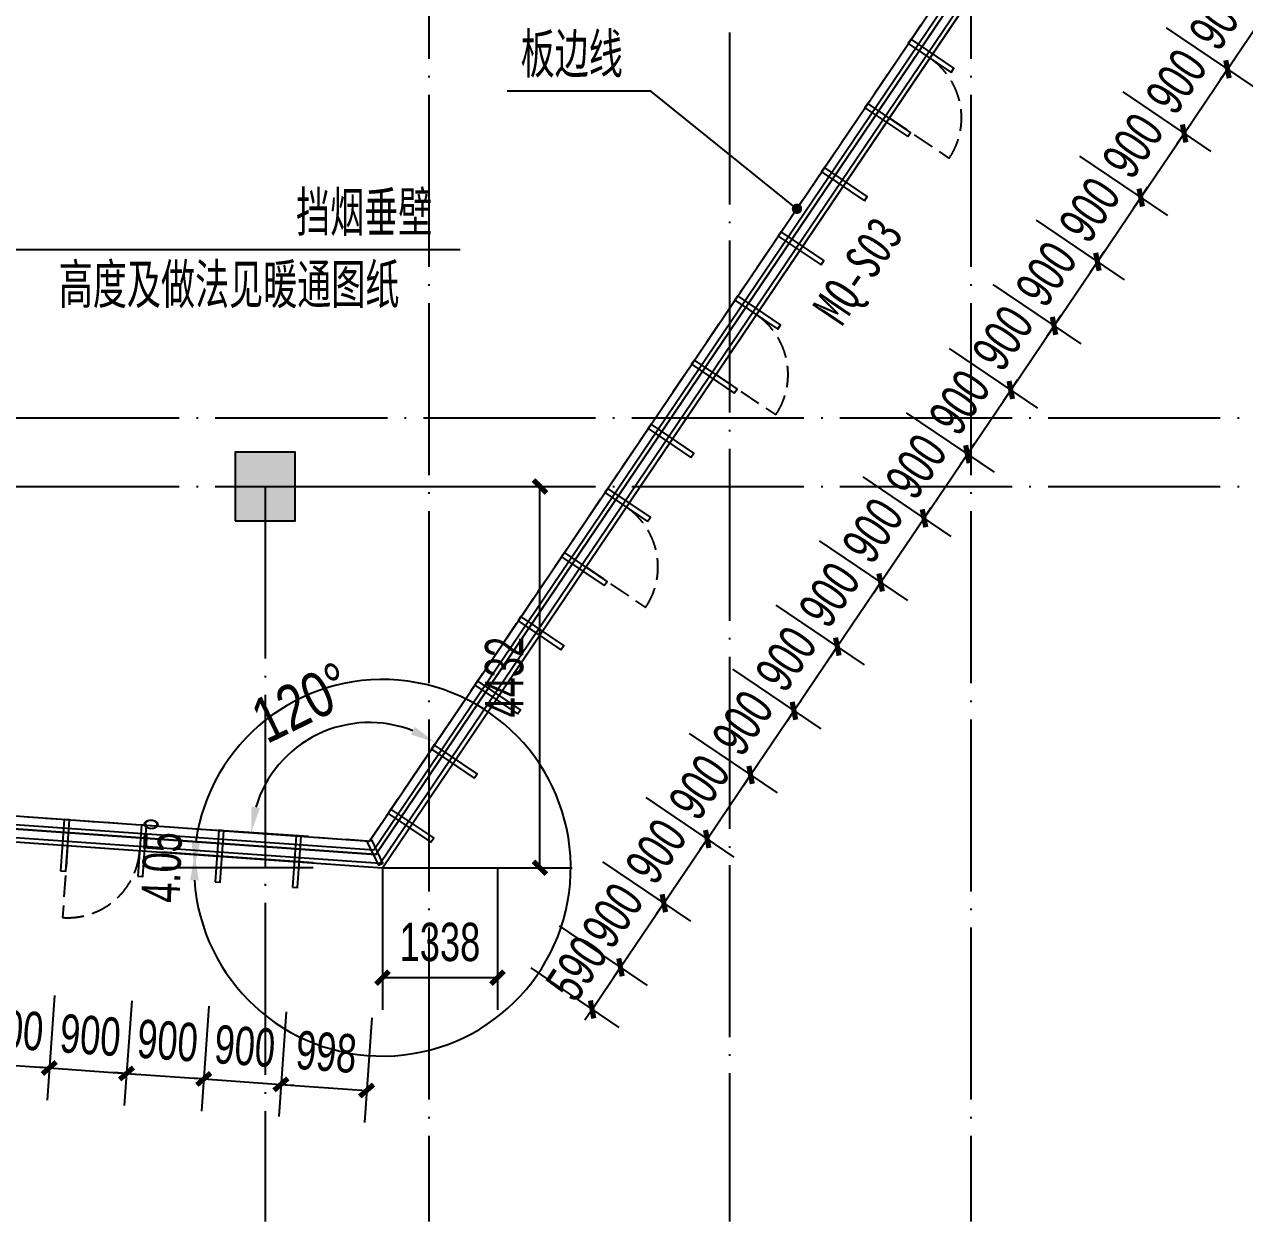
# Model space of a CAD drawing. Extents: x -409435 to 356702, y -107829 to 330904.
# Drawn here: x 104901 to 119083, y 80555 to 94472 of the extents above; entities that cross this region are included whole.
import ezdxf
from ezdxf.xclip import XClip

# ---------------------------------------------------------------- set-up
doc = ezdxf.new("R2010")
doc.units = 0
doc.header["$LTSCALE"] = 1000
doc.header["$MEASUREMENT"] = 0
doc.header["$XCLIPFRAME"] = 0
for name, pattern in [('104-14# 核心筒$0$DOTE', [2.42, 2, -0.2, 0.02, -0.2]), ('14#楼幕墙$0$DASH', [0.35, 0.25, -0.1]), ('X-104 14#平面$0$$0$DASH', [0.35, 0.25, -0.1])]:
    doc.linetypes.add(name, pattern=pattern)
for name, color, linetype in [('01-标注_尺寸', 124, 'Continuous'), ('104-14# 核心筒$0$A_AXIS-轴线', 36, '104-14# 核心筒$0$DOTE'), ('104-14# 核心筒$0$A_STR-砼柱', 51, 'Continuous'), ('14#楼幕墙$0$A-C_玻璃幕墙', 140, 'Continuous'), ('14#楼幕墙$0$A-C_窗', 140, 'Continuous'), ('PUB_HATCH', 8, 'Continuous'), ('X-104 14#平面$0$01-标注_尺寸', 124, 'Continuous'), ('X-104 14#平面$0$01-标注_符号', 200, 'Continuous'), ('X-104 14#平面$0$02-TEXT_标注', 130, 'Continuous'), ('X-104 14#平面$0$02-TEXT_门窗', 151, 'Continuous'), ('X-104 14#平面$0$A-C_玻璃幕墙', 140, 'Continuous'), ('X-104 14#平面$0$A-TECH_结构', 21, 'Continuous')]:
    doc.layers.add(name, color=color, linetype=linetype)
doc.layers.add('X-104 14#平面$0$000套内', color=226, linetype='Continuous', lineweight=30, plot=False)
doc.styles.add('_TCH_DIM_T3', font='ros.shx', dxfattribs={"width": 0.705882, "bigfont": 'jd.shx'})
doc.styles.add('X-104 14#平面$0$_TCH_DIM', font='ros.shx', dxfattribs={"width": 0.8, "bigfont": 'jd.shx'})
doc.styles.add('X-104 14#平面$0$_TCH_DIM_T3', font='ros.shx', dxfattribs={"width": 0.8, "bigfont": 'jd.shx'})
doc.styles.add('X-104 14#平面$0$_TCH_WINDOW', font='STXIHEI_0.TTF', dxfattribs={"width": 0.75, "height": 3.5})
doc.dimstyles.new('_TCH_ARCH&&150', dxfattribs={"dimtxt": 446.25, "dimasz": 150, "dimexe": 375, "dimexo": 450, "dimgap": 189.375, "dimtad": 1, "dimdec": 0, "dimzin": 0, "dimdsep": 46, "dimtxsty": '_TCH_DIM_T3', "dimblk": 'ARCHTICK', "dimcen": 0.09, "dimclrt": 7, "dimazin": 2, "dimtfac": 1, "dimtdec": 0, "dimtix": 1, "dimtmove": 2, "dimatfit": 3, "dimfxl": 0, "dimtolj": 1, "dimtzin": 0, "dimarcsym": 0})
doc.dimstyles.new('_TCH_ARROW&&150', dxfattribs={"dimtxt": 446.25, "dimasz": 300, "dimexe": 375, "dimexo": 450, "dimgap": 150, "dimtad": 1, "dimdec": 0, "dimzin": 0, "dimdsep": 46, "dimtxsty": '_TCH_DIM_T3', "dimcen": 0.09, "dimclrt": 7, "dimazin": 2, "dimtfac": 1, "dimtdec": 0, "dimtix": 1, "dimtmove": 2, "dimatfit": 3, "dimfxl": 0, "dimtolj": 1, "dimtzin": 0, "dimarcsym": 0})
doc.dimstyles.new('X-104 14#平面$0$_TCH_ARROW&&150', dxfattribs={"dimtxt": 525, "dimasz": 300, "dimexe": 375, "dimexo": 450, "dimgap": 150, "dimtad": 1, "dimdec": 0, "dimzin": 0, "dimdsep": 46, "dimtxsty": 'X-104 14#平面$0$_TCH_DIM_T3', "dimcen": 0.09, "dimclrt": 7, "dimazin": 2, "dimtfac": 1, "dimtdec": 0, "dimtix": 1, "dimtmove": 2, "dimatfit": 3, "dimfxl": 0, "dimtolj": 1, "dimtzin": 0, "dimarcsym": 0})

# ---------------------------------------------------------------- blocks, each defined once
blk = doc.blocks.new('14#楼幕墙$0$A$C103B1A8E')
blk.add_lwpolyline([(0, 0), (60, 0), (60, 600), (0, 600)], close=True)
blk = doc.blocks.new('14#楼幕墙$0$A$C678332E3')
blk.add_lwpolyline([(0, 0), (60, 0), (60, 300), (0, 300)], close=True)
blk = doc.blocks.new('14#楼幕墙$0$A$C09283E46')
for name, p, rotation in [('14#楼幕墙$0$A$C103B1A8E', (75330, 2739), 53.45189736508175), ('14#楼幕墙$0$A$C103B1A8E', (74794, 2016), 53.45189736508175), ('14#楼幕墙$0$A$C103B1A8E', (74259, 1293), 53.45189736508175), ('14#楼幕墙$0$A$C103B1A8E', (73723, 570), 53.45189736508175), ('14#楼幕墙$0$A$C103B1A8E', (73187, -153), 53.45189736508175), ('14#楼幕墙$0$A$C103B1A8E', (72651, -876), 53.45189736508175), ('14#楼幕墙$0$A$C103B1A8E', (72115, -1599), 53.45189736508175), ('14#楼幕墙$0$A$C103B1A8E', (71579, -2322), 53.45189736508175), ('14#楼幕墙$0$A$C103B1A8E', (71043, -3045), 53.45189736508175), ('14#楼幕墙$0$A$C103B1A8E', (70507, -3768), 53.45189736508175), ('14#楼幕墙$0$A$C103B1A8E', (69971, -4491), 53.45189736508175), ('14#楼幕墙$0$A$C103B1A8E', (69435, -5214), 53.45189736508175), ('14#楼幕墙$0$A$C103B1A8E', (64586, -6082), 353.4518973650279), ('14#楼幕墙$0$A$C103B1A8E', (65480, -6184), 353.4518973650279), ('14#楼幕墙$0$A$C103B1A8E', (68899, -5937), 53.45189736508175), ('14#楼幕墙$0$A$C103B1A8E', (66375, -6287), 353.4518973650279), ('14#楼幕墙$0$A$C103B1A8E', (67269, -6390), 353.4518973650279), ('14#楼幕墙$0$A$C678332E3', (68214, -5879), 203.4518973654077)]:
    blk.add_blockref(name, p, dxfattribs=dict(rotation=rotation))
blk = doc.blocks.new('14#楼幕墙$0$A$C2CD63A88')
at = {"linetype": '14#楼幕墙$0$DASH'}
blk.add_lwpolyline([(0, 670), (0, -170)], dxfattribs=at)
blk.add_arc((0, 670), 840, 270, 0, dxfattribs=at)
blk = doc.blocks.new('14#楼幕墙')
at = {"layer": '14#楼幕墙$0$A-C_玻璃幕墙'}
for p, q in [((109037, 84720), (119215, 99782)), ((109062, 84668), (119297, 99814)), ((108911, 84979), (118802, 99617)), ((108961, 84876), (118967, 99683)), ((83848, 86753), (108911, 84979)), ((83848, 86653), (108961, 84876)), ((83846, 86503), (109037, 84720)), ((83846, 86453), (109062, 84668))]:
    blk.add_line(p, q, dxfattribs=at)
at = {"layer": '14#楼幕墙$0$A-C_玻璃幕墙', "rotation": 2.499999999999448}
blk.add_blockref('14#楼幕墙$0$A$C09283E46', (40532, 87891), dxfattribs=at)
at = {"layer": '14#楼幕墙$0$A-C_窗'}
for p, rotation in [((115508, 93010), 55.95189736508349), ((113492, 90027), 55.95189736508349), ((111980, 87790), 55.95189736508349), ((105356, 84259), 355.9518973650817)]:
    blk.add_blockref('14#楼幕墙$0$A$C2CD63A88', p, dxfattribs=dict(at, rotation=rotation))
blk = doc.blocks.new('_FZH')
blk.add_lwpolyline([(-0.5, -0.5), (0.5, -0.5), (0.5, 0.5), (-0.5, 0.5)], close=True)
at = {"layer": 'PUB_HATCH'}
blk.add_solid([(-0.5, -0.5), (0.5, -0.5), (-0.5, 0.5), (0.5, 0.5)], dxfattribs=at)
blk = doc.blocks.new('104-14# 核心筒')
at = {"layer": '104-14# 核心筒$0$A_AXIS-轴线'}
for p, q in [((109600, 139633.6), (109600, 80554.9)), ((115900, 139633.6), (115900, 80554.9)), ((113095, 96800), (113095, 80554.9)), ((68400, 89900), (120259.9, 89900)), ((68400, 89100), (120259.9, 89100)), ((107700, 89100), (107700, 80554.9))]:
    blk.add_line(p, q, dxfattribs=at)
at = {"layer": '104-14# 核心筒$0$A_STR-砼柱', "xscale": 700, "yscale": 800, "zscale": 800}
blk.add_blockref('_FZH', (107700, 89100.1), dxfattribs=at)
blk = doc.blocks.new('*D2615')
at = {"layer": 'Defpoints', "color": 0, "transparency": 16777216}
for p in [(108768, 86350), (109057, 85195), (108651, 84998), (108911, 84979)]:
    blk.add_point(p, dxfattribs=at)
at = {"layer": 'X-104 14#平面$0$01-标注_尺寸', "color": 0, "lineweight": -2, "transparency": 16777216}
for p, q in [((109308, 85568), (109892, 86432)), ((108202, 85030), (107162, 85103))]:
    blk.add_line(p, q, dxfattribs=at)
blk.add_arc((108911, 84979), 1378, 68.4505, 163.4533, dxfattribs=at)
at = {"layer": 'X-104 14#平面$0$01-标注_尺寸', "color": 0, "transparency": 16777216}
for points in [[(109440, 86305), (109394, 86217), (109682, 86121)], [(107639, 85363), (107541, 85381), (107536, 85077)]]:
    blk.add_solid(points, dxfattribs=at)
at = {"layer": 'X-104 14#平面$0$01-标注_尺寸', "color": 7, "transparency": 16777216, "insert": (108127, 86589), "char_height": 525, "attachment_point": 5, "rotation": 25.9519, "style": 'X-104 14#平面$0$_TCH_DIM_T3'}
blk.add_mtext('\\A1;120°', dxfattribs=at)
blk = doc.blocks.new('_ArchTick')
at = {"color": 0, "linetype": 'ByBlock', "const_width": 0.4}
blk.add_lwpolyline([(-0.5, -0.5), (0.5, 0.5)], dxfattribs=at)
blk = doc.blocks.new('*D757')
at = {"layer": '01-标注_尺寸', "color": 0, "lineweight": -2, "transparency": 16777216}
for p, q in [((109062, 84668), (109062, 83016)), ((110400, 84668), (110400, 83016)), ((109062, 83391), (110400, 83391))]:
    blk.add_line(p, q, dxfattribs=at)
at = {"layer": 'Defpoints', "color": 0, "transparency": 16777216}
for p in [(109062, 85118), (110400, 85118), (110400, 83391)]:
    blk.add_point(p, dxfattribs=at)
at = {"layer": '01-标注_尺寸', "color": 0, "lineweight": -2, "transparency": 16777216, "xscale": 150, "yscale": 150, "zscale": 150, "rotation": 180}
blk.add_blockref('_ArchTick', (109062, 83391), dxfattribs=at)
at = {"layer": '01-标注_尺寸', "color": 0, "lineweight": -2, "transparency": 16777216, "xscale": 150, "yscale": 150, "zscale": 150}
blk.add_blockref('_ArchTick', (110400, 83391), dxfattribs=at)
at = {"layer": '01-标注_尺寸', "color": 7, "transparency": 16777216, "insert": (109731, 83803), "char_height": 446.2, "attachment_point": 5, "style": '_TCH_DIM_T3'}
blk.add_mtext('\\A1;1338', dxfattribs=at)
blk = doc.blocks.new('*D758')
at = {"layer": '01-标注_尺寸', "color": 0, "lineweight": -2, "transparency": 16777216}
for p, q in [((109062, 89100), (111268, 89100)), ((110893, 84668), (110893, 89100)), ((109062, 84668), (111268, 84668))]:
    blk.add_line(p, q, dxfattribs=at)
at = {"layer": 'Defpoints', "color": 0, "transparency": 16777216}
for p in [(108612, 89100), (110893, 89100), (108612, 84668)]:
    blk.add_point(p, dxfattribs=at)
at = {"layer": '01-标注_尺寸', "color": 0, "lineweight": -2, "transparency": 16777216, "xscale": 150, "yscale": 150, "zscale": 150}
for p, rotation in [((110893, 89100), 90), ((110893, 84668), 270)]:
    blk.add_blockref('_ArchTick', p, dxfattribs=dict(at, rotation=rotation))
at = {"layer": '01-标注_尺寸', "color": 7, "transparency": 16777216, "insert": (110480, 86884), "char_height": 446.2, "attachment_point": 5, "rotation": 90, "style": '_TCH_DIM_T3'}
blk.add_mtext('\\A1;4432', dxfattribs=at)
blk = doc.blocks.new('*D761')
at = {"layer": '01-标注_尺寸', "color": 0, "lineweight": -2, "transparency": 16777216}
for p, q in [((108258, 84725), (106505, 84849)), ((108256, 84668), (106499, 84668))]:
    blk.add_line(p, q, dxfattribs=at)
blk.add_arc((109062, 84668), 2189, 183.8112, 172.1407, dxfattribs=at)
at = {"layer": '01-标注_尺寸', "color": 0, "transparency": 16777216}
for points in [[(106944, 84964), (106844, 84971), (106874, 84668)], [(106828, 84523), (106928, 84522), (106879, 84822)]]:
    blk.add_solid(points, dxfattribs=at)
at = {"layer": 'Defpoints', "color": 0, "transparency": 16777216}
for p in [(106876, 84771), (108706, 84668), (108707, 84693), (109062, 84668)]:
    blk.add_point(p, dxfattribs=at)
at = {"layer": '01-标注_尺寸', "color": 7, "transparency": 16777216, "insert": (106502, 84758), "char_height": 446.2, "attachment_point": 5, "rotation": 87.9759, "style": '_TCH_DIM_T3'}
blk.add_mtext('\\A1;4.05°', dxfattribs=at)
blk = doc.blocks.new('*D1486')
at = {"layer": '01-标注_尺寸', "color": 0, "lineweight": -2, "transparency": 16777216}
for p, q in [((104352, 83249), (104266, 82030)), ((105250, 83185), (105164, 81966)), ((104292, 82404), (104143, 82415)), ((104292, 82404), (105190, 82341)), ((105190, 82341), (105340, 82330))]:
    blk.add_line(p, q, dxfattribs=at)
at = {"layer": 'Defpoints', "color": 0, "transparency": 16777216}
for p in [(104384, 83698), (105282, 83634), (105190, 82341)]:
    blk.add_point(p, dxfattribs=at)
at = {"layer": '01-标注_尺寸', "color": 0, "lineweight": -2, "transparency": 16777216, "xscale": 150, "yscale": 150, "zscale": 150}
for p, rotation in [((104292, 82404), 355.9518973650808), ((105190, 82341), 175.9518973650808)]:
    blk.add_blockref('_ArchTick', p, dxfattribs=dict(at, rotation=rotation))
at = {"layer": '01-标注_尺寸', "color": 7, "transparency": 16777216, "insert": (104770, 82784), "char_height": 446.2, "attachment_point": 5, "rotation": 355.9519, "style": '_TCH_DIM_T3'}
blk.add_mtext('\\A1;900', dxfattribs=at)
blk = doc.blocks.new('*D1487')
at = {"layer": '01-标注_尺寸', "color": 0, "lineweight": -2, "transparency": 16777216}
for p, q in [((105250, 83185), (105164, 81966)), ((106148, 83122), (106061, 81903)), ((105190, 82341), (105041, 82351)), ((105190, 82341), (106088, 82277)), ((106088, 82277), (106238, 82266))]:
    blk.add_line(p, q, dxfattribs=at)
at = {"layer": 'Defpoints', "color": 0, "transparency": 16777216}
for p in [(105282, 83634), (106180, 83570), (106088, 82277)]:
    blk.add_point(p, dxfattribs=at)
at = {"layer": '01-标注_尺寸', "color": 0, "lineweight": -2, "transparency": 16777216, "xscale": 150, "yscale": 150, "zscale": 150}
for p, rotation in [((105190, 82341), 355.9518973650804), ((106088, 82277), 175.9518973650804)]:
    blk.add_blockref('_ArchTick', p, dxfattribs=dict(at, rotation=rotation))
at = {"layer": '01-标注_尺寸', "color": 7, "transparency": 16777216, "insert": (105668, 82720), "char_height": 446.2, "attachment_point": 5, "rotation": 355.9519, "style": '_TCH_DIM_T3'}
blk.add_mtext('\\A1;900', dxfattribs=at)
blk = doc.blocks.new('*D1488')
at = {"layer": '01-标注_尺寸', "color": 0, "lineweight": -2, "transparency": 16777216}
for p, q in [((106148, 83122), (106061, 81903)), ((107045, 83058), (106959, 81839)), ((106088, 82277), (105938, 82288)), ((106088, 82277), (106986, 82213)), ((106986, 82213), (107135, 82203))]:
    blk.add_line(p, q, dxfattribs=at)
at = {"layer": 'Defpoints', "color": 0, "transparency": 16777216}
for p in [(106180, 83570), (107077, 83507), (106986, 82213)]:
    blk.add_point(p, dxfattribs=at)
at = {"layer": '01-标注_尺寸', "color": 0, "lineweight": -2, "transparency": 16777216, "xscale": 150, "yscale": 150, "zscale": 150}
for p, rotation in [((106088, 82277), 355.9518973650806), ((106986, 82213), 175.9518973650806)]:
    blk.add_blockref('_ArchTick', p, dxfattribs=dict(at, rotation=rotation))
at = {"layer": '01-标注_尺寸', "color": 7, "transparency": 16777216, "insert": (106566, 82657), "char_height": 446.2, "attachment_point": 5, "rotation": 355.9519, "style": '_TCH_DIM_T3'}
blk.add_mtext('\\A1;900', dxfattribs=at)
blk = doc.blocks.new('*D1489')
at = {"layer": '01-标注_尺寸', "color": 0, "lineweight": -2, "transparency": 16777216}
for p, q in [((107045, 83058), (106959, 81839)), ((107943, 82995), (107857, 81776)), ((106986, 82213), (106836, 82224)), ((106986, 82213), (107883, 82150)), ((107883, 82150), (108033, 82139))]:
    blk.add_line(p, q, dxfattribs=at)
at = {"layer": 'Defpoints', "color": 0, "transparency": 16777216}
for p in [(107077, 83507), (107975, 83443), (107883, 82150)]:
    blk.add_point(p, dxfattribs=at)
at = {"layer": '01-标注_尺寸', "color": 0, "lineweight": -2, "transparency": 16777216, "xscale": 150, "yscale": 150, "zscale": 150}
for p, rotation in [((106986, 82213), 355.9518973650805), ((107883, 82150), 175.9518973650804)]:
    blk.add_blockref('_ArchTick', p, dxfattribs=dict(at, rotation=rotation))
at = {"layer": '01-标注_尺寸', "color": 7, "transparency": 16777216, "insert": (107464, 82593), "char_height": 446.2, "attachment_point": 5, "rotation": 355.9519, "style": '_TCH_DIM_T3'}
blk.add_mtext('\\A1;900', dxfattribs=at)
blk = doc.blocks.new('*D1490')
at = {"layer": '01-标注_尺寸', "color": 0, "lineweight": -2, "transparency": 16777216}
for p, q in [((107943, 82995), (107857, 81776)), ((108939, 82924), (108853, 81705)), ((107883, 82150), (108879, 82079))]:
    blk.add_line(p, q, dxfattribs=at)
at = {"layer": 'Defpoints', "color": 0, "transparency": 16777216}
for p in [(107975, 83443), (108971, 83373), (108879, 82079)]:
    blk.add_point(p, dxfattribs=at)
at = {"layer": '01-标注_尺寸', "color": 0, "lineweight": -2, "transparency": 16777216, "xscale": 150, "yscale": 150, "zscale": 150}
for p, rotation in [((107883, 82150), 175.9518973650819), ((108879, 82079), 355.9518973650819)]:
    blk.add_blockref('_ArchTick', p, dxfattribs=dict(at, rotation=rotation))
at = {"layer": '01-标注_尺寸', "color": 7, "transparency": 16777216, "insert": (108410, 82526), "char_height": 446.2, "attachment_point": 5, "rotation": 355.9519, "style": '_TCH_DIM_T3'}
blk.add_mtext('\\A1;998', dxfattribs=at)
blk = doc.blocks.new('*D1593')
at = {"layer": '01-标注_尺寸', "color": 0, "lineweight": -2, "transparency": 16777216}
for p, q in [((111116, 83992), (112140, 83301)), ((111829, 83511), (111913, 83635)), ((110786, 83503), (111810, 82811)), ((111499, 83021), (111829, 83511)), ((111499, 83021), (111415, 82897))]:
    blk.add_line(p, q, dxfattribs=at)
at = {"layer": 'Defpoints', "color": 0, "transparency": 16777216}
for p in [(110744, 84244), (110413, 83755), (111829, 83511)]:
    blk.add_point(p, dxfattribs=at)
at = {"layer": '01-标注_尺寸', "color": 0, "lineweight": -2, "transparency": 16777216, "xscale": 150, "yscale": 150, "zscale": 150}
for p, rotation in [((111829, 83511), 235.951897365101), ((111499, 83021), 55.95189736510107)]:
    blk.add_blockref('_ArchTick', p, dxfattribs=dict(at, rotation=rotation))
at = {"layer": '01-标注_尺寸', "color": 7, "transparency": 16777216, "insert": (111322, 83497), "char_height": 446.2, "attachment_point": 5, "rotation": 55.9519, "style": '_TCH_DIM_T3'}
blk.add_mtext('\\A1;590', dxfattribs=at)
blk = doc.blocks.new('*D1594')
at = {"layer": '01-标注_尺寸', "color": 0, "lineweight": -2, "transparency": 16777216}
for p, q in [((111620, 84738), (112644, 84046)), ((112333, 84256), (112417, 84381)), ((111829, 83511), (112333, 84256)), ((111116, 83992), (112140, 83301)), ((111829, 83511), (111745, 83386))]:
    blk.add_line(p, q, dxfattribs=at)
at = {"layer": 'Defpoints', "color": 0, "transparency": 16777216}
for p in [(111247, 84990), (110744, 84244), (112333, 84256)]:
    blk.add_point(p, dxfattribs=at)
at = {"layer": '01-标注_尺寸', "color": 0, "lineweight": -2, "transparency": 16777216, "xscale": 150, "yscale": 150, "zscale": 150}
for p, rotation in [((112333, 84256), 235.9518973651018), ((111829, 83511), 55.95189736510186)]:
    blk.add_blockref('_ArchTick', p, dxfattribs=dict(at, rotation=rotation))
at = {"layer": '01-标注_尺寸', "color": 7, "transparency": 16777216, "insert": (111740, 84114), "char_height": 446.2, "attachment_point": 5, "rotation": 55.9519, "style": '_TCH_DIM_T3'}
blk.add_mtext('\\A1;900', dxfattribs=at)
blk = doc.blocks.new('*D1595')
at = {"layer": '01-标注_尺寸', "color": 0, "lineweight": -2, "transparency": 16777216}
for p, q in [((112124, 85484), (113148, 84792)), ((112837, 85002), (112921, 85126)), ((112333, 84256), (112837, 85002)), ((111620, 84738), (112644, 84046)), ((112333, 84256), (112249, 84132))]:
    blk.add_line(p, q, dxfattribs=at)
at = {"layer": 'Defpoints', "color": 0, "transparency": 16777216}
for p in [(111751, 85736), (111247, 84990), (112837, 85002)]:
    blk.add_point(p, dxfattribs=at)
at = {"layer": '01-标注_尺寸', "color": 0, "lineweight": -2, "transparency": 16777216, "xscale": 150, "yscale": 150, "zscale": 150}
for p, rotation in [((112837, 85002), 235.9518973651013), ((112333, 84256), 55.9518973651013)]:
    blk.add_blockref('_ArchTick', p, dxfattribs=dict(at, rotation=rotation))
at = {"layer": '01-标注_尺寸', "color": 7, "transparency": 16777216, "insert": (112244, 84860), "char_height": 446.2, "attachment_point": 5, "rotation": 55.9519, "style": '_TCH_DIM_T3'}
blk.add_mtext('\\A1;900', dxfattribs=at)
blk = doc.blocks.new('*D1596')
at = {"layer": '01-标注_尺寸', "color": 0, "lineweight": -2, "transparency": 16777216}
for p, q in [((112628, 86230), (113652, 85538)), ((113341, 85748), (113425, 85872)), ((112837, 85002), (113341, 85748)), ((112124, 85484), (113148, 84792)), ((112837, 85002), (112753, 84878))]:
    blk.add_line(p, q, dxfattribs=at)
at = {"layer": 'Defpoints', "color": 0, "transparency": 16777216}
for p in [(112255, 86482), (111751, 85736), (113341, 85748)]:
    blk.add_point(p, dxfattribs=at)
at = {"layer": '01-标注_尺寸', "color": 0, "lineweight": -2, "transparency": 16777216, "xscale": 150, "yscale": 150, "zscale": 150}
for p, rotation in [((113341, 85748), 235.9518973651012), ((112837, 85002), 55.95189736510123)]:
    blk.add_blockref('_ArchTick', p, dxfattribs=dict(at, rotation=rotation))
at = {"layer": '01-标注_尺寸', "color": 7, "transparency": 16777216, "insert": (112747, 85606), "char_height": 446.2, "attachment_point": 5, "rotation": 55.9519, "style": '_TCH_DIM_T3'}
blk.add_mtext('\\A1;900', dxfattribs=at)
blk = doc.blocks.new('*D1597')
at = {"layer": '01-标注_尺寸', "color": 0, "lineweight": -2, "transparency": 16777216}
for p, q in [((113132, 86975), (114156, 86283)), ((113845, 86493), (113929, 86618)), ((113341, 85748), (113845, 86493)), ((112628, 86230), (113652, 85538)), ((113341, 85748), (113257, 85623))]:
    blk.add_line(p, q, dxfattribs=at)
at = {"layer": 'Defpoints', "color": 0, "transparency": 16777216}
for p in [(112759, 87227), (112255, 86482), (113845, 86493)]:
    blk.add_point(p, dxfattribs=at)
at = {"layer": '01-标注_尺寸', "color": 0, "lineweight": -2, "transparency": 16777216, "xscale": 150, "yscale": 150, "zscale": 150}
for p, rotation in [((113845, 86493), 235.9518973651013), ((113341, 85748), 55.9518973651013)]:
    blk.add_blockref('_ArchTick', p, dxfattribs=dict(at, rotation=rotation))
at = {"layer": '01-标注_尺寸', "color": 7, "transparency": 16777216, "insert": (113251, 86352), "char_height": 446.2, "attachment_point": 5, "rotation": 55.9519, "style": '_TCH_DIM_T3'}
blk.add_mtext('\\A1;900', dxfattribs=at)
blk = doc.blocks.new('*D1598')
at = {"layer": '01-标注_尺寸', "color": 0, "lineweight": -2, "transparency": 16777216}
for p, q in [((113636, 87721), (114660, 87029)), ((114349, 87239), (114433, 87363)), ((113845, 86493), (114349, 87239)), ((113132, 86975), (114156, 86283)), ((113845, 86493), (113761, 86369))]:
    blk.add_line(p, q, dxfattribs=at)
at = {"layer": 'Defpoints', "color": 0, "transparency": 16777216}
for p in [(113263, 87973), (112759, 87227), (114349, 87239)]:
    blk.add_point(p, dxfattribs=at)
at = {"layer": '01-标注_尺寸', "color": 0, "lineweight": -2, "transparency": 16777216, "xscale": 150, "yscale": 150, "zscale": 150}
for p, rotation in [((114349, 87239), 235.9518973651008), ((113845, 86493), 55.95189736510083)]:
    blk.add_blockref('_ArchTick', p, dxfattribs=dict(at, rotation=rotation))
at = {"layer": '01-标注_尺寸', "color": 7, "transparency": 16777216, "insert": (113755, 87097), "char_height": 446.2, "attachment_point": 5, "rotation": 55.9519, "style": '_TCH_DIM_T3'}
blk.add_mtext('\\A1;900', dxfattribs=at)
blk = doc.blocks.new('*D1599')
at = {"layer": '01-标注_尺寸', "color": 0, "lineweight": -2, "transparency": 16777216}
for p, q in [((114140, 88467), (115164, 87775)), ((114853, 87985), (114937, 88109)), ((114349, 87239), (114853, 87985)), ((113636, 87721), (114660, 87029)), ((114349, 87239), (114265, 87115))]:
    blk.add_line(p, q, dxfattribs=at)
at = {"layer": 'Defpoints', "color": 0, "transparency": 16777216}
for p in [(113767, 88719), (113263, 87973), (114853, 87985)]:
    blk.add_point(p, dxfattribs=at)
at = {"layer": '01-标注_尺寸', "color": 0, "lineweight": -2, "transparency": 16777216, "xscale": 150, "yscale": 150, "zscale": 150}
for p, rotation in [((114853, 87985), 235.9518973651011), ((114349, 87239), 55.95189736510107)]:
    blk.add_blockref('_ArchTick', p, dxfattribs=dict(at, rotation=rotation))
at = {"layer": '01-标注_尺寸', "color": 7, "transparency": 16777216, "insert": (114259, 87843), "char_height": 446.2, "attachment_point": 5, "rotation": 55.9519, "style": '_TCH_DIM_T3'}
blk.add_mtext('\\A1;900', dxfattribs=at)
blk = doc.blocks.new('*D1600')
at = {"layer": '01-标注_尺寸', "color": 0, "lineweight": -2, "transparency": 16777216}
for p, q in [((114644, 89212), (115667, 88521)), ((115357, 88731), (115441, 88855)), ((114853, 87985), (115357, 88731)), ((114140, 88467), (115164, 87775)), ((114853, 87985), (114769, 87861))]:
    blk.add_line(p, q, dxfattribs=at)
at = {"layer": 'Defpoints', "color": 0, "transparency": 16777216}
for p in [(114271, 89464), (113767, 88719), (115357, 88731)]:
    blk.add_point(p, dxfattribs=at)
at = {"layer": '01-标注_尺寸', "color": 0, "lineweight": -2, "transparency": 16777216, "xscale": 150, "yscale": 150, "zscale": 150}
for p, rotation in [((115357, 88731), 235.9518973651013), ((114853, 87985), 55.9518973651013)]:
    blk.add_blockref('_ArchTick', p, dxfattribs=dict(at, rotation=rotation))
at = {"layer": '01-标注_尺寸', "color": 7, "transparency": 16777216, "insert": (114763, 88589), "char_height": 446.2, "attachment_point": 5, "rotation": 55.9519, "style": '_TCH_DIM_T3'}
blk.add_mtext('\\A1;900', dxfattribs=at)
blk = doc.blocks.new('*D1601')
at = {"layer": '01-标注_尺寸', "color": 0, "lineweight": -2, "transparency": 16777216}
for p, q in [((115148, 89958), (116171, 89266)), ((115861, 89476), (115945, 89601)), ((115357, 88731), (115861, 89476)), ((114644, 89212), (115667, 88521)), ((115357, 88731), (115273, 88606))]:
    blk.add_line(p, q, dxfattribs=at)
at = {"layer": 'Defpoints', "color": 0, "transparency": 16777216}
for p in [(114775, 90210), (114271, 89464), (115861, 89476)]:
    blk.add_point(p, dxfattribs=at)
at = {"layer": '01-标注_尺寸', "color": 0, "lineweight": -2, "transparency": 16777216, "xscale": 150, "yscale": 150, "zscale": 150}
for p, rotation in [((115861, 89476), 235.9518973651019), ((115357, 88731), 55.95189736510186)]:
    blk.add_blockref('_ArchTick', p, dxfattribs=dict(at, rotation=rotation))
at = {"layer": '01-标注_尺寸', "color": 7, "transparency": 16777216, "insert": (115267, 89334), "char_height": 446.2, "attachment_point": 5, "rotation": 55.9519, "style": '_TCH_DIM_T3'}
blk.add_mtext('\\A1;900', dxfattribs=at)
blk = doc.blocks.new('*D1602')
at = {"layer": '01-标注_尺寸', "color": 0, "lineweight": -2, "transparency": 16777216}
for p, q in [((115651, 90704), (116675, 90012)), ((116365, 90222), (116449, 90346)), ((115861, 89476), (116365, 90222)), ((115148, 89958), (116171, 89266)), ((115861, 89476), (115777, 89352))]:
    blk.add_line(p, q, dxfattribs=at)
at = {"layer": 'Defpoints', "color": 0, "transparency": 16777216}
for p in [(115279, 90956), (114775, 90210), (116365, 90222)]:
    blk.add_point(p, dxfattribs=at)
at = {"layer": '01-标注_尺寸', "color": 0, "lineweight": -2, "transparency": 16777216, "xscale": 150, "yscale": 150, "zscale": 150}
for p, rotation in [((116365, 90222), 235.9518973651011), ((115861, 89476), 55.95189736510107)]:
    blk.add_blockref('_ArchTick', p, dxfattribs=dict(at, rotation=rotation))
at = {"layer": '01-标注_尺寸', "color": 7, "transparency": 16777216, "insert": (115771, 90080), "char_height": 446.2, "attachment_point": 5, "rotation": 55.9519, "style": '_TCH_DIM_T3'}
blk.add_mtext('\\A1;900', dxfattribs=at)
blk = doc.blocks.new('*D1603')
at = {"layer": '01-标注_尺寸', "color": 0, "lineweight": -2, "transparency": 16777216}
for p, q in [((116155, 91450), (117179, 90758)), ((116868, 90968), (116952, 91092)), ((116365, 90222), (116868, 90968)), ((115651, 90704), (116675, 90012)), ((116365, 90222), (116281, 90098))]:
    blk.add_line(p, q, dxfattribs=at)
at = {"layer": 'Defpoints', "color": 0, "transparency": 16777216}
for p in [(115783, 91701), (115279, 90956), (116868, 90968)]:
    blk.add_point(p, dxfattribs=at)
at = {"layer": '01-标注_尺寸', "color": 0, "lineweight": -2, "transparency": 16777216, "xscale": 150, "yscale": 150, "zscale": 150}
for p, rotation in [((116868, 90968), 235.9518973651014), ((116365, 90222), 55.95189736510147)]:
    blk.add_blockref('_ArchTick', p, dxfattribs=dict(at, rotation=rotation))
at = {"layer": '01-标注_尺寸', "color": 7, "transparency": 16777216, "insert": (116275, 90826), "char_height": 446.2, "attachment_point": 5, "rotation": 55.9519, "style": '_TCH_DIM_T3'}
blk.add_mtext('\\A1;900', dxfattribs=at)
blk = doc.blocks.new('*D1604')
at = {"layer": '01-标注_尺寸', "color": 0, "lineweight": -2, "transparency": 16777216}
for p, q in [((116659, 92195), (117683, 91503)), ((117372, 91713), (117456, 91838)), ((116868, 90968), (117372, 91713)), ((116155, 91450), (117179, 90758)), ((116868, 90968), (116784, 90843))]:
    blk.add_line(p, q, dxfattribs=at)
at = {"layer": 'Defpoints', "color": 0, "transparency": 16777216}
for p in [(116286, 92447), (115783, 91701), (117372, 91713)]:
    blk.add_point(p, dxfattribs=at)
at = {"layer": '01-标注_尺寸', "color": 0, "lineweight": -2, "transparency": 16777216, "xscale": 150, "yscale": 150, "zscale": 150}
for p, rotation in [((117372, 91713), 235.9518973651005), ((116868, 90968), 55.95189736510051)]:
    blk.add_blockref('_ArchTick', p, dxfattribs=dict(at, rotation=rotation))
at = {"layer": '01-标注_尺寸', "color": 7, "transparency": 16777216, "insert": (116779, 91572), "char_height": 446.2, "attachment_point": 5, "rotation": 55.9519, "style": '_TCH_DIM_T3'}
blk.add_mtext('\\A1;900', dxfattribs=at)
blk = doc.blocks.new('*D1605')
at = {"layer": '01-标注_尺寸', "color": 0, "lineweight": -2, "transparency": 16777216}
for p, q in [((117163, 92941), (118187, 92249)), ((117876, 92459), (117960, 92583)), ((117372, 91713), (117876, 92459)), ((116659, 92195), (117683, 91503)), ((117372, 91713), (117288, 91589))]:
    blk.add_line(p, q, dxfattribs=at)
at = {"layer": 'Defpoints', "color": 0, "transparency": 16777216}
for p in [(116790, 93193), (116286, 92447), (117876, 92459)]:
    blk.add_point(p, dxfattribs=at)
at = {"layer": '01-标注_尺寸', "color": 0, "lineweight": -2, "transparency": 16777216, "xscale": 150, "yscale": 150, "zscale": 150}
for p, rotation in [((117876, 92459), 235.9518973651019), ((117372, 91713), 55.95189736510186)]:
    blk.add_blockref('_ArchTick', p, dxfattribs=dict(at, rotation=rotation))
at = {"layer": '01-标注_尺寸', "color": 7, "transparency": 16777216, "insert": (117283, 92317), "char_height": 446.2, "attachment_point": 5, "rotation": 55.9519, "style": '_TCH_DIM_T3'}
blk.add_mtext('\\A1;900', dxfattribs=at)
blk = doc.blocks.new('*D1606')
at = {"layer": '01-标注_尺寸', "color": 0, "lineweight": -2, "transparency": 16777216}
for p, q in [((117667, 93687), (118691, 92995)), ((118380, 93205), (118464, 93329)), ((117876, 92459), (118380, 93205)), ((117163, 92941), (118187, 92249)), ((117876, 92459), (117792, 92335))]:
    blk.add_line(p, q, dxfattribs=at)
at = {"layer": 'Defpoints', "color": 0, "transparency": 16777216}
for p in [(117294, 93939), (116790, 93193), (118380, 93205)]:
    blk.add_point(p, dxfattribs=at)
at = {"layer": '01-标注_尺寸', "color": 0, "lineweight": -2, "transparency": 16777216, "xscale": 150, "yscale": 150, "zscale": 150}
for p, rotation in [((118380, 93205), 235.9518973651012), ((117876, 92459), 55.95189736510123)]:
    blk.add_blockref('_ArchTick', p, dxfattribs=dict(at, rotation=rotation))
at = {"layer": '01-标注_尺寸', "color": 7, "transparency": 16777216, "insert": (117786, 93063), "char_height": 446.2, "attachment_point": 5, "rotation": 55.9519, "style": '_TCH_DIM_T3'}
blk.add_mtext('\\A1;900', dxfattribs=at)
blk = doc.blocks.new('*D1607')
at = {"layer": '01-标注_尺寸', "color": 0, "lineweight": -2, "transparency": 16777216}
for p, q in [((118171, 94432), (119195, 93741)), ((118884, 93951), (118968, 94075)), ((118380, 93205), (118884, 93951)), ((117667, 93687), (118691, 92995)), ((118380, 93205), (118296, 93081))]:
    blk.add_line(p, q, dxfattribs=at)
at = {"layer": 'Defpoints', "color": 0, "transparency": 16777216}
for p in [(117798, 94684), (117294, 93939), (118884, 93951)]:
    blk.add_point(p, dxfattribs=at)
at = {"layer": '01-标注_尺寸', "color": 0, "lineweight": -2, "transparency": 16777216, "xscale": 150, "yscale": 150, "zscale": 150}
for p, rotation in [((118884, 93951), 235.9518973651011), ((118380, 93205), 55.95189736510107)]:
    blk.add_blockref('_ArchTick', p, dxfattribs=dict(at, rotation=rotation))
at = {"layer": '01-标注_尺寸', "color": 7, "transparency": 16777216, "insert": (118290, 93809), "char_height": 446.2, "attachment_point": 5, "rotation": 55.9519, "style": '_TCH_DIM_T3'}
blk.add_mtext('\\A1;900', dxfattribs=at)
blk = doc.blocks.new('*D1608')
at = {"layer": '01-标注_尺寸', "color": 0, "lineweight": -2, "transparency": 16777216}
for p, q in [((118675, 95178), (119699, 94486)), ((119388, 94696), (119472, 94821)), ((118884, 93951), (119388, 94696)), ((118171, 94432), (119195, 93741)), ((118884, 93951), (118800, 93826))]:
    blk.add_line(p, q, dxfattribs=at)
at = {"layer": 'Defpoints', "color": 0, "transparency": 16777216}
for p in [(118302, 95430), (117798, 94684), (119388, 94696)]:
    blk.add_point(p, dxfattribs=at)
at = {"layer": '01-标注_尺寸', "color": 0, "lineweight": -2, "transparency": 16777216, "xscale": 150, "yscale": 150, "zscale": 150}
for p, rotation in [((119388, 94696), 235.9518973651014), ((118884, 93951), 55.9518973651014)]:
    blk.add_blockref('_ArchTick', p, dxfattribs=dict(at, rotation=rotation))
at = {"layer": '01-标注_尺寸', "color": 7, "transparency": 16777216, "insert": (118794, 94554), "char_height": 446.2, "attachment_point": 5, "rotation": 55.9519, "style": '_TCH_DIM_T3'}
blk.add_mtext('\\A1;900', dxfattribs=at)
blk = doc.blocks.new('X-104 14#平面')
at = {"layer": 'X-104 14#平面$0$000套内'}
blk.add_lwpolyline([(117398.5, 100083.4), (117398.5, 100083.4), (119049.6, 99715.9), (108986.5, 84823.7), (83829.7, 86604), (77400, 86272.2)], dxfattribs=at)
at = {"layer": 'X-104 14#平面$0$01-标注_符号'}
for p, q in [((112182.3, 93696.8), (110511.2, 93696.8)), ((113880.1, 92329), (112182.3, 93696.8)), ((104400, 91856.1), (105327.4, 91856.1)), ((105327.4, 91856.1), (109964.4, 91856.1))]:
    blk.add_line(p, q, dxfattribs=at)
at = {"layer": 'X-104 14#平面$0$01-标注_符号', "const_width": 60}
blk.add_lwpolyline([(113903.5, 92310.2, 1), (113856.7, 92347.8, 1)], format="xyb", close=True, dxfattribs=at)
at = {"layer": 'X-104 14#平面$0$A-C_玻璃幕墙'}
blk.add_lwpolyline([(109062.3, 84667.9), (119297.3, 99814.5), (117562.9, 100200.5), (120741.8, 127894.6), (99426.9, 133825), (92631.2, 109400), (86987.2, 109400), (86987.2, 110600), (8392.2, 110600), (5688.7, 97881.2), (-2733.6, 99671.4), (-6009.8, 84258.3), (40178.1, 86274.9), (39845.1, 84183.6), (83845.6, 86452.5)], close=True, dxfattribs=at)
at = {"layer": 'X-104 14#平面$0$A-TECH_结构', "linetype": 'X-104 14#平面$0$$0$DASH'}
blk.add_lwpolyline([(120414.6, 127674.3), (99635.5, 133455.6), (96317.6, 121532.1), (85624.2, 124507.3), (87140.3, 129956.4), (83582.3, 130946.3), (66456.4, 115400), (609.3, 115400), (8.3, 112572.3), (4214.3, 111678.3), (1409.8, 98484.1), (-2502.5, 99315.7), (-5635.8, 84574.9), (40532.1, 86590.6), (40199.6, 84502.3), (83848.5, 86753.1), (108910.7, 84979.4), (118802, 99617.3), (117234.1, 99966.3)], close=True, dxfattribs=at)
ref = blk.add_blockref('104-14# 核心筒', (0, 0))
XClip(ref).set_block_clipping_path([(-38664.3623821461, -25500), (139216.5485069363, 330900)])
blk.add_blockref('14#楼幕墙', (0, 0))
at = {"layer": 'X-104 14#平面$0$02-TEXT_标注', "style": 'X-104 14#平面$0$_TCH_DIM', "width": 0.8}
for s, p in [('板边线', (110668.7, 93854.3)), ('挡烟垂壁', (108058.6, 92013.6)), ('高度及做法见暖通图纸', (105300.9, 91173.6))]:
    blk.add_text(s, height=520.93, dxfattribs=at).set_placement(p)
at = {"layer": 'X-104 14#平面$0$02-TEXT_门窗', "style": 'X-104 14#平面$0$_TCH_WINDOW', "width": 0.75}
blk.add_text('MQ-S03', height=428.14, rotation=55.9519, dxfattribs=at).set_placement((114398.7, 90948.1))
at = {"layer": 'X-104 14#平面$0$01-标注_尺寸'}
dim = blk.add_angular_dim_3p(base=(108767.8167, 86349.9787), center=(108910.705, 84979.4195), p1=(109056.5439, 85195.2435), p2=(108650.8765, 84997.8077), dimstyle='X-104 14#平面$0$_TCH_ARROW&&150', override={"dimgap": 0}, dxfattribs=at)
dim.commit()
dim.dimension.update_dxf_attribs({"geometry": '*D2615', "text_midpoint": (108127.1582, 86589.3575), "dimtype": 165, "text_rotation": 25.9519})

msp = doc.modelspace()

# ---------------------------------------------------------------- block references
msp.add_blockref('X-104 14#平面', (0, 0))

# ---------------------------------------------------------------- dimensions: what is measured, and where the dimension line sits
at = {"layer": '01-标注_尺寸'}
for p1, p2, distance, picture, middle in [((117798.1, 94684.3), (118302, 95430), -1310.6, '*D1608', (118794.2, 94554.4)), ((117294.2, 93938.6), (117798.1, 94684.3), -1310.6, '*D1607', (118290.3, 93808.7)), ((116790.3, 93192.9), (117294.2, 93938.6), -1310.6, '*D1606', (117786.4, 93062.9)), ((116286.4, 92447.2), (116790.3, 93192.9), -1310.6, '*D1605', (117282.5, 92317.2)), ((115782.5, 91701.5), (116286.4, 92447.2), -1310.6, '*D1604', (116778.6, 91571.5)), ((115278.6, 90955.8), (115782.5, 91701.5), -1310.6, '*D1603', (116274.7, 90825.8)), ((114774.7, 90210.1), (115278.6, 90955.8), -1310.6, '*D1602', (115770.8, 90080.1)), ((114270.8, 89464.4), (114774.7, 90210.1), -1310.6, '*D1601', (115266.9, 89334.4)), ((113766.9, 88718.6), (114270.8, 89464.4), -1310.6, '*D1600', (114763, 88588.7)), ((108612.3, 84667.9), (108612.3, 89100), -2280.3, '*D758', (110480.1, 86884)), ((113263, 87972.9), (113766.9, 88718.6), -1310.6, '*D1599', (114259.1, 87843)), ((112759.1, 87227.2), (113263, 87972.9), -1310.6, '*D1598', (113755.2, 87097.3)), ((112255.2, 86481.5), (112759.1, 87227.2), -1310.6, '*D1597', (113251.3, 86351.5)), ((111751.3, 85735.8), (112255.2, 86481.5), -1310.6, '*D1596', (112747.4, 85605.8)), ((111247.4, 84990.1), (111751.3, 85735.8), -1310.6, '*D1595', (112243.5, 84860.1)), ((109062.3, 85117.9), (110400, 85117.9), -1727, '*D757', (109731.1, 83803.4)), ((110743.5, 84244.4), (111247.4, 84990.1), -1310.6, '*D1594', (111739.6, 84114.4)), ((110413, 83755.2), (110743.5, 84244.4), -1310.6, '*D1593', (111322.4, 83497)), ((104384, 83697.5), (105281.7, 83634), -1296.7, '*D1486', (104770.5, 82783.8)), ((105281.7, 83634), (106179.5, 83570.5), -1296.7, '*D1487', (105668.2, 82720.2)), ((106179.5, 83570.5), (107077.3, 83506.9), -1296.7, '*D1488', (106566, 82656.7)), ((107077.3, 83506.9), (107975, 83443.4), -1296.7, '*D1489', (107463.7, 82593.2)), ((107975, 83443.4), (108970.7, 83372.9), -1296.7, '*D1490', (108410.4, 82526.2))]:
    dim = msp.add_aligned_dim(p1=p1, p2=p2, distance=distance, dimstyle='_TCH_ARCH&&150', dxfattribs=at)
    dim.commit()
    dim.dimension.update_dxf_attribs({"geometry": picture, "text_midpoint": middle})
dim = msp.add_angular_dim_3p(base=(106876, 84771), center=(109062.3, 84667.9), p1=(108706.6, 84693.1), p2=(108705.7, 84667.9), dimstyle='_TCH_ARROW&&150', dxfattribs=at)
dim.commit()
dim.dimension.update_dxf_attribs({"geometry": '*D761', "text_midpoint": (106502, 84758.4)})

doc.saveas('drawing.dxf')
